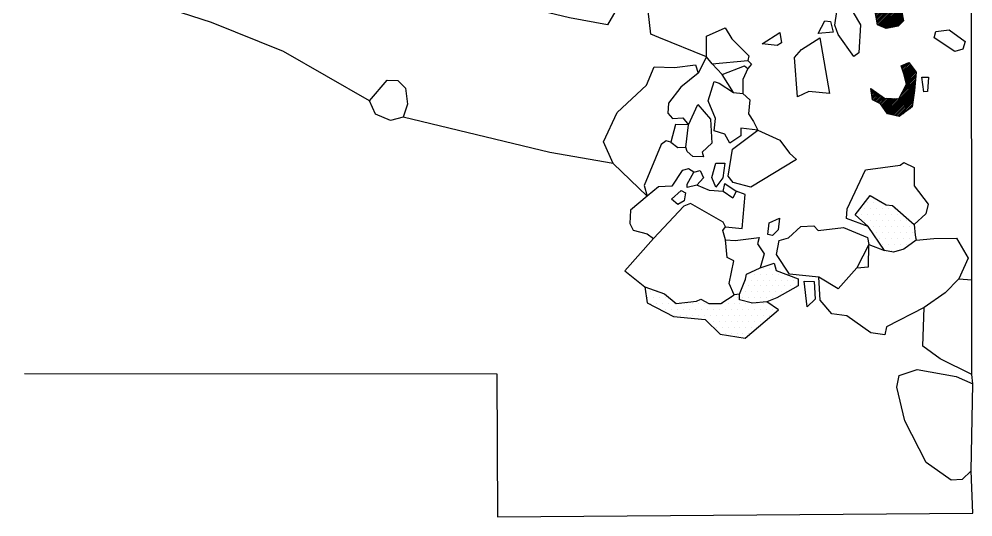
# Model space of a CAD drawing. Header units: metres. Extents: x -0.1 to 2, y -20.9 to -18.49.
# Drawn here: x -0.006 to 2.003, y -20.898 to -19.851 of the extents above; entities that cross this region are included whole.
import ezdxf

# ---------------------------------------------------------------- set-up
doc = ezdxf.new("R2010")
doc.units = ezdxf.units.M
doc.header["$LTSCALE"] = 25
doc.header["$MEASUREMENT"] = 0
doc.linetypes.add('STRICHPUNKTX2', pattern=[2, 1, -0.5, 0, -0.5])
doc.layers.get('0').update_dxf_attribs({"linetype": 'CONTINUOUS'})
for name, color, linetype in [('BEFUND', 1, 'CONTINUOUS'), ('GRABUNGSGRENZE', 3, 'STRICHPUNKTX2'), ('KNOCHEN', 2, 'CONTINUOUS'), ('KNOCHENSCHRAFF', 2, 'CONTINUOUS'), ('STEINE', 4, 'CONTINUOUS'), ('STEINESCHRAFF', 4, 'CONTINUOUS')]:
    doc.layers.add(name, color=color, linetype=linetype)

# ---------------------------------------------------------------- blocks, each defined once
blk = doc.blocks.new('*X0')
at = {"color": 0}
for p, q in [((180.32, -1940.29), (181.53, -1939.09)), ((180.4, -1940.56), (181.73, -1939.23)), ((180.48, -1940.84), (181.94, -1939.38)), ((180.56, -1941.11), (182.14, -1939.53)), ((180.64, -1941.39), (182.35, -1939.68)), ((180.65, -1939.61), (181.32, -1938.94)), ((180.72, -1941.66), (182.55, -1939.83)), ((180.8, -1941.93), (182.76, -1939.98)), ((180.88, -1942.21), (182.96, -1940.12)), ((180.96, -1942.48), (183.17, -1940.27)), ((181.04, -1942.75), (183.37, -1940.42)), ((181.12, -1943.03), (183.58, -1940.57)), ((181.2, -1943.3), (183.79, -1940.72)), ((181.28, -1943.58), (183.99, -1940.87)), ((181.39, -1943.82), (184.09, -1941.12)), ((181.63, -1943.93), (184.16, -1941.4)), ((181.88, -1944.04), (184.23, -1941.69)), ((182.12, -1944.15), (184.3, -1941.97)), ((195.83, -1941.4), (196.44, -1940.79)), ((195.84, -1941.75), (196.63, -1940.96)), ((195.9, -1940.98), (196.26, -1940.61)), ((195.96, -1940.56), (196.08, -1940.44)), ((195.98, -1941.96), (196.81, -1941.13)), ((196.12, -1942.17), (196.99, -1941.3)), ((196.26, -1942.39), (197.17, -1941.48)), ((196.4, -1942.6), (197.35, -1941.65)), ((196.54, -1942.81), (197.53, -1941.82)), ((196.68, -1943.03), (197.71, -1941.99)), ((196.82, -1943.24), (197.89, -1942.17)), ((157.18, -1952.12), (165.17, -1944.13)), ((159.79, -1945.27), (162.01, -1943.05)), ((159.9, -1945.51), (162.37, -1943.04)), ((160.02, -1945.75), (162.66, -1943.1)), ((160.09, -1948.86), (165.01, -1943.93)), ((160.13, -1945.99), (162.96, -1943.16)), ((160.24, -1946.23), (163.25, -1943.22)), ((160.29, -1948.3), (164.85, -1943.74)), ((160.33, -1944.38), (161.47, -1943.23)), ((160.36, -1946.47), (163.55, -1943.28)), ((160.47, -1946.71), (163.84, -1943.34)), ((160.49, -1947.75), (164.69, -1943.55)), ((160.59, -1946.94), (164.14, -1943.4)), ((160.69, -1947.2), (164.43, -1943.45)), ((182.37, -1944.26), (184.37, -1942.25)), ((182.61, -1944.36), (184.44, -1942.54)), ((182.86, -1944.47), (184.51, -1942.82)), ((183.11, -1944.58), (184.58, -1943.11)), ((183.35, -1944.69), (184.65, -1943.39)), ((183.6, -1944.79), (184.72, -1943.67)), ((183.84, -1944.9), (184.79, -1943.96)), ((196.96, -1943.45), (198.07, -1942.34)), ((197.1, -1943.66), (198.25, -1942.51)), ((197.24, -1943.88), (198.44, -1942.68)), ((197.38, -1944.09), (198.25, -1943.22)), ((197.52, -1944.3), (197.9, -1943.92)), ((157.16, -1952.49), (165.33, -1944.32)), ((157.26, -1952.75), (165.49, -1944.52)), ((157.48, -1952.88), (165.65, -1944.71)), ((157.71, -1953.01), (165.81, -1944.9)), ((157.93, -1953.14), (165.97, -1945.1)), ((158.15, -1953.27), (166.13, -1945.29)), ((158.37, -1953.4), (166.29, -1945.48)), ((158.6, -1953.53), (166.45, -1945.68)), ((158.82, -1953.66), (166.46, -1946.02)), ((184.09, -1945.01), (184.86, -1944.24)), ((184.33, -1945.12), (184.76, -1944.69)), ((187.51, -1946.19), (187.51, -1946.18)), ((159.09, -1953.75), (166.41, -1946.43)), ((159.35, -1953.84), (166.36, -1946.83)), ((159.61, -1953.93), (166.31, -1947.23)), ((159.87, -1954.02), (166.26, -1947.63)), ((186.57, -1948.18), (188.28, -1946.48)), ((186.59, -1947.81), (188.02, -1946.38)), ((186.75, -1948.35), (188.53, -1946.58)), ((186.94, -1948.53), (188.79, -1946.68)), ((187.05, -1947), (187.77, -1946.28)), ((187.12, -1948.7), (189.04, -1946.78)), ((187.3, -1948.87), (188.67, -1947.5)), ((157.2, -1951.74), (159.44, -1949.5)), ((157.22, -1951.37), (158.75, -1949.84)), ((160.14, -1954.11), (165.95, -1948.3)), ((160.4, -1954.2), (165.5, -1949.11)), ((160.66, -1954.3), (165.04, -1949.91)), ((157.24, -1951), (157.56, -1950.68)), ((160.92, -1954.39), (164.59, -1950.72)), ((161.19, -1954.48), (164.24, -1951.42)), ((161.45, -1954.57), (163.92, -1952.1)), ((161.73, -1954.64), (163.6, -1952.77)), ((162.21, -1954.51), (163.28, -1953.44)), ((162.69, -1954.39), (162.96, -1954.11)), ((174.6, -1974.65), (174.94, -1974.31)), ((173.79, -1976.17), (175.34, -1974.62)), ((173.81, -1975.8), (175.14, -1974.46)), ((174.03, -1976.28), (175.54, -1974.77)), ((174.28, -1976.39), (175.74, -1974.93)), ((174.52, -1976.5), (175.94, -1975.08)), ((174.77, -1976.6), (176.13, -1975.24)), ((175.01, -1976.71), (176.33, -1975.39)), ((175.26, -1976.82), (176.53, -1975.55)), ((175.5, -1976.93), (176.73, -1975.7)), ((175.75, -1977.04), (176.93, -1975.86)), ((175.99, -1977.15), (177.13, -1976.01)), ((176.24, -1977.26), (177.33, -1976.17)), ((177.88, -1981.98), (179.66, -1980.19)), ((177.91, -1982.31), (180.09, -1980.12)), ((177.93, -1982.63), (180.52, -1980.04)), ((177.96, -1982.96), (180.96, -1979.96)), ((177.99, -1983.29), (181.39, -1979.89)), ((178.12, -1983.51), (181.62, -1980.01)), ((178.47, -1983.51), (181.84, -1980.14)), ((178.83, -1983.5), (182.06, -1980.27)), ((179.54, -1983.5), (182.7, -1980.34)), ((179.76, -1983.64), (183.09, -1980.3)), ((179.81, -1983.94), (183.49, -1980.26)), ((179.86, -1984.24), (183.79, -1980.31)), ((177.85, -1981.65), (178.51, -1980.99)), ((179.18, -1983.5), (182.3, -1980.39)), ((179.91, -1984.55), (183.99, -1980.46)), ((179.96, -1984.85), (184.19, -1980.62)), ((180.01, -1985.15), (184.39, -1980.77)), ((180.06, -1985.46), (184.59, -1980.93)), ((180.11, -1985.76), (184.79, -1981.08)), ((180.16, -1986.06), (184.9, -1981.32)), ((180.25, -1986.32), (184.96, -1981.62)), ((180.5, -1986.43), (185.01, -1981.92)), ((180.74, -1986.54), (185.07, -1982.21)), ((180.99, -1986.65), (185.13, -1982.51)), ((181.23, -1986.75), (185.18, -1982.81)), ((181.48, -1986.86), (185.24, -1983.1)), ((181.73, -1986.97), (185.3, -1983.4)), ((181.97, -1987.08), (185.35, -1983.7)), ((182.36, -1987.04), (185.41, -1983.99)), ((182.81, -1986.95), (185.47, -1984.29)), ((183.25, -1986.86), (185.52, -1984.59)), ((183.69, -1986.77), (185.58, -1984.88)), ((184.14, -1986.68), (185.64, -1985.18)), ((185.42, -1995.65), (186.82, -1994.26)), ((185.26, -1995.1), (185.61, -1994.75)), ((185.34, -1995.37), (186.26, -1994.46)), ((185.51, -1995.92), (186.97, -1994.46)), ((185.59, -1996.19), (187.12, -1994.66)), ((185.67, -1996.46), (187.27, -1994.87)), ((185.75, -1996.74), (187.42, -1995.07)), ((185.82, -1997.02), (187.57, -1995.27)), ((185.89, -1997.3), (187.72, -1995.48)), ((185.97, -1997.58), (187.87, -1995.68)), ((186.04, -1997.86), (188.01, -1995.88)), ((186.12, -1998.14), (188.16, -1996.09)), ((186.19, -1998.42), (188.31, -1996.29)), ((184.94, -2001.43), (188.18, -1998.2)), ((185.31, -2000.71), (188.21, -1997.82)), ((185.69, -1999.98), (188.23, -1997.43)), ((186.06, -1999.26), (188.26, -1997.05)), ((186.26, -1998.7), (188.29, -1996.67)), ((178.82, -1999.78), (178.84, -1999.75)), ((178.87, -2000.08), (179.05, -1999.9)), ((178.91, -2000.39), (179.25, -2000.05)), ((178.96, -2000.7), (179.46, -2000.2)), ((179.01, -2001), (179.67, -2000.34)), ((182.05, -2004.68), (188.15, -1998.58)), ((182.2, -2004.89), (188.12, -1998.96)), ((182.39, -2005.04), (188.09, -1999.35)), ((182.68, -2005.11), (188.06, -1999.73)), ((182.96, -2005.18), (188.03, -2000.11)), ((179.05, -2001.31), (179.87, -2000.49)), ((179.1, -2001.62), (180.08, -2000.64)), ((179.15, -2001.92), (180.29, -2000.78)), ((179.26, -2002.17), (180.5, -2000.93)), ((179.49, -2002.28), (180.7, -2001.08)), ((179.73, -2002.4), (180.91, -2001.22)), ((179.97, -2002.52), (181.12, -2001.37)), ((180.2, -2002.64), (181.32, -2001.52)), ((180.44, -2002.75), (181.53, -2001.66)), ((180.68, -2002.87), (181.78, -2001.77)), ((180.87, -2003.03), (182.12, -2001.78)), ((181.02, -2003.23), (182.47, -2001.79)), ((181.17, -2003.44), (182.81, -2001.8)), ((181.31, -2003.65), (183.15, -2001.81)), ((181.46, -2003.85), (183.49, -2001.82)), ((181.61, -2004.06), (183.84, -2001.83)), ((181.76, -2004.27), (184.18, -2001.84)), ((181.9, -2004.47), (184.52, -2001.85)), ((183.25, -2005.25), (187.97, -2000.52)), ((183.53, -2005.32), (187.91, -2000.93)), ((183.82, -2005.39), (187.85, -2001.35)), ((184.1, -2005.46), (187.79, -2001.76)), ((184.39, -2005.52), (187.73, -2002.18)), ((184.67, -2005.59), (187.67, -2002.59)), ((185.61, -2005.01), (187.61, -2003.01)), ((187, -2003.97), (187.55, -2003.42))]:
    blk.add_line(p, q, dxfattribs=at)
blk = doc.blocks.new('*X28')
at = {"color": 0}
for p, q in [((178.75, -2022.5), (178.75, -2022.5)), ((178.125, -2023.75), (178.125, -2023.75)), ((179.375, -2023.75), (179.375, -2023.75)), ((180.625, -2023.75), (180.625, -2023.75)), ((175.625, -2026.25), (175.625, -2026.25)), ((176.875, -2026.25), (176.875, -2026.25)), ((177.5, -2025), (177.5, -2025)), ((178.125, -2026.25), (178.125, -2026.25)), ((178.75, -2025), (178.75, -2025)), ((179.375, -2026.25), (179.375, -2026.25)), ((180, -2025), (180, -2025)), ((180.625, -2026.25), (180.625, -2026.25)), ((181.25, -2025), (181.25, -2025)), ((181.875, -2026.25), (181.875, -2026.25)), ((182.5, -2025), (182.5, -2025)), ((183.125, -2026.25), (183.125, -2026.25)), ((183.75, -2025), (183.75, -2025)), ((184.375, -2026.25), (184.375, -2026.25)), ((177.5, -2027.5), (177.5, -2027.5)), ((178.75, -2027.5), (178.75, -2027.5)), ((180, -2027.5), (180, -2027.5)), ((181.25, -2027.5), (181.25, -2027.5)), ((182.5, -2027.5), (182.5, -2027.5)), ((183.75, -2027.5), (183.75, -2027.5)), ((185, -2027.5), (185, -2027.5)), ((186.25, -2027.5), (186.25, -2027.5)), ((179.375, -2028.75), (179.375, -2028.75)), ((180, -2030), (180, -2030)), ((180.625, -2028.75), (180.625, -2028.75)), ((181.25, -2030), (181.25, -2030)), ((181.875, -2028.75), (181.875, -2028.75)), ((182.5, -2030), (182.5, -2030)), ((183.125, -2028.75), (183.125, -2028.75)), ((183.75, -2030), (183.75, -2030)), ((184.375, -2028.75), (184.375, -2028.75)), ((185, -2030), (185, -2030)), ((185.625, -2028.75), (185.625, -2028.75)), ((186.25, -2030), (186.25, -2030)), ((186.875, -2028.75), (186.875, -2028.75)), ((187.5, -2030), (187.5, -2030)), ((180.625, -2031.25), (180.625, -2031.25)), ((181.25, -2032.5), (181.25, -2032.5)), ((181.875, -2031.25), (181.875, -2031.25)), ((182.5, -2032.5), (182.5, -2032.5)), ((183.125, -2031.25), (183.125, -2031.25)), ((183.75, -2032.5), (183.75, -2032.5)), ((184.375, -2031.25), (184.375, -2031.25)), ((185, -2032.5), (185, -2032.5)), ((185.625, -2031.25), (185.625, -2031.25)), ((186.25, -2032.5), (186.25, -2032.5)), ((186.875, -2031.25), (186.875, -2031.25)), ((188.125, -2031.25), (188.125, -2031.25)), ((181.875, -2033.75), (181.875, -2033.75)), ((183.125, -2033.75), (183.125, -2033.75)), ((184.375, -2033.75), (184.375, -2033.75)), ((156.25, -2037.5), (156.25, -2037.5)), ((157.5, -2037.5), (157.5, -2037.5)), ((152.5, -2040), (152.5, -2040)), ((153.125, -2038.75), (153.125, -2038.75)), ((153.75, -2040), (153.75, -2040)), ((154.375, -2038.75), (154.375, -2038.75)), ((155, -2040), (155, -2040)), ((155.625, -2038.75), (155.625, -2038.75)), ((156.25, -2040), (156.25, -2040)), ((156.875, -2038.75), (156.875, -2038.75)), ((157.5, -2040), (157.5, -2040)), ((158.125, -2038.75), (158.125, -2038.75)), ((158.75, -2040), (158.75, -2040)), ((159.375, -2038.75), (159.375, -2038.75)), ((160, -2040), (160, -2040)), ((160.625, -2038.75), (160.625, -2038.75)), ((161.25, -2040), (161.25, -2040)), ((162.5, -2040), (162.5, -2040)), ((132.5, -2042.5), (132.5, -2042.5)), ((133.75, -2042.5), (133.75, -2042.5)), ((151.875, -2041.25), (151.875, -2041.25)), ((152.5, -2042.5), (152.5, -2042.5)), ((153.125, -2041.25), (153.125, -2041.25)), ((153.75, -2042.5), (153.75, -2042.5)), ((154.375, -2041.25), (154.375, -2041.25)), ((155, -2042.5), (155, -2042.5)), ((155.625, -2041.25), (155.625, -2041.25)), ((156.25, -2042.5), (156.25, -2042.5)), ((156.875, -2041.25), (156.875, -2041.25)), ((157.5, -2042.5), (157.5, -2042.5)), ((158.125, -2041.25), (158.125, -2041.25)), ((158.75, -2042.5), (158.75, -2042.5)), ((159.375, -2041.25), (159.375, -2041.25)), ((160, -2042.5), (160, -2042.5)), ((160.625, -2041.25), (160.625, -2041.25)), ((161.875, -2041.25), (161.875, -2041.25)), ((163.125, -2041.25), (163.125, -2041.25)), ((131.875, -2043.75), (131.875, -2043.75)), ((133.125, -2043.75), (133.125, -2043.75)), ((134.375, -2043.75), (134.375, -2043.75)), ((135.625, -2043.75), (135.625, -2043.75)), ((149.375, -2043.75), (149.375, -2043.75)), ((150.625, -2043.75), (150.625, -2043.75)), ((151.875, -2043.75), (151.875, -2043.75)), ((153.125, -2043.75), (153.125, -2043.75)), ((154.375, -2043.75), (154.375, -2043.75)), ((155.625, -2043.75), (155.625, -2043.75)), ((156.875, -2043.75), (156.875, -2043.75)), ((158.125, -2043.75), (158.125, -2043.75)), ((132.5, -2045), (132.5, -2045)), ((133.75, -2045), (133.75, -2045)), ((135, -2045), (135, -2045)), ((135.625, -2046.25), (135.625, -2046.25)), ((136.25, -2045), (136.25, -2045)), ((136.875, -2046.25), (136.875, -2046.25)), ((137.5, -2045), (137.5, -2045)), ((138.125, -2046.25), (138.125, -2046.25)), ((138.75, -2045), (138.75, -2045)), ((139.375, -2046.25), (139.375, -2046.25)), ((140, -2045), (140, -2045)), ((140.625, -2046.25), (140.625, -2046.25)), ((141.25, -2045), (141.25, -2045)), ((141.875, -2046.25), (141.875, -2046.25)), ((142.5, -2045), (142.5, -2045)), ((143.125, -2046.25), (143.125, -2046.25)), ((143.75, -2045), (143.75, -2045)), ((144.375, -2046.25), (144.375, -2046.25)), ((145, -2045), (145, -2045)), ((145.625, -2046.25), (145.625, -2046.25)), ((146.25, -2045), (146.25, -2045)), ((146.875, -2046.25), (146.875, -2046.25)), ((147.5, -2045), (147.5, -2045)), ((148.125, -2046.25), (148.125, -2046.25)), ((148.75, -2045), (148.75, -2045)), ((149.375, -2046.25), (149.375, -2046.25)), ((150, -2045), (150, -2045)), ((150.625, -2046.25), (150.625, -2046.25)), ((151.25, -2045), (151.25, -2045)), ((151.875, -2046.25), (151.875, -2046.25)), ((152.5, -2045), (152.5, -2045)), ((153.125, -2046.25), (153.125, -2046.25)), ((153.75, -2045), (153.75, -2045)), ((154.375, -2046.25), (154.375, -2046.25)), ((155, -2045), (155, -2045)), ((155.625, -2046.25), (155.625, -2046.25)), ((156.25, -2045), (156.25, -2045)), ((156.875, -2046.25), (156.875, -2046.25)), ((157.5, -2045), (157.5, -2045)), ((158.125, -2046.25), (158.125, -2046.25)), ((137.5, -2047.5), (137.5, -2047.5)), ((138.75, -2047.5), (138.75, -2047.5)), ((140, -2047.5), (140, -2047.5)), ((141.25, -2047.5), (141.25, -2047.5)), ((142.5, -2047.5), (142.5, -2047.5)), ((143.75, -2047.5), (143.75, -2047.5)), ((145, -2047.5), (145, -2047.5)), ((146.25, -2047.5), (146.25, -2047.5)), ((147.5, -2047.5), (147.5, -2047.5)), ((148.75, -2047.5), (148.75, -2047.5)), ((150, -2047.5), (150, -2047.5)), ((151.25, -2047.5), (151.25, -2047.5)), ((152.5, -2047.5), (152.5, -2047.5)), ((153.75, -2047.5), (153.75, -2047.5)), ((155, -2047.5), (155, -2047.5)), ((156.25, -2047.5), (156.25, -2047.5)), ((157.5, -2047.5), (157.5, -2047.5)), ((145.625, -2048.75), (145.625, -2048.75)), ((146.25, -2050), (146.25, -2050)), ((146.875, -2048.75), (146.875, -2048.75)), ((147.5, -2050), (147.5, -2050)), ((148.125, -2048.75), (148.125, -2048.75)), ((148.75, -2050), (148.75, -2050)), ((149.375, -2048.75), (149.375, -2048.75)), ((150, -2050), (150, -2050)), ((150.625, -2048.75), (150.625, -2048.75)), ((151.25, -2050), (151.25, -2050)), ((151.875, -2048.75), (151.875, -2048.75)), ((152.5, -2050), (152.5, -2050)), ((153.125, -2048.75), (153.125, -2048.75)), ((153.75, -2050), (153.75, -2050)), ((154.375, -2048.75), (154.375, -2048.75)), ((155.625, -2048.75), (155.625, -2048.75)), ((148.125, -2051.25), (148.125, -2051.25)), ((149.375, -2051.25), (149.375, -2051.25)), ((150.625, -2051.25), (150.625, -2051.25)), ((151.875, -2051.25), (151.875, -2051.25)), ((153.125, -2051.25), (153.125, -2051.25))]:
    blk.add_line(p, q, dxfattribs=at)

msp = doc.modelspace()

# ---------------------------------------------------------------- linework, layer by layer
at = {"layer": 'BEFUND'}
for points in [[(0.7324, -20.0229), (0.5514, -19.9191), (0.3996, -19.8585), (0.2519, -19.8096), (0.0903, -19.7027), (0.0317, -19.684), (-0.0055, -19.6612)], [(1.4419, -19.9302), (1.3416, -19.8898), (1.3248, -19.8832), (1.319, -19.8339), (1.291, -19.8156), (1.2559, -19.8244), (1.2336, -19.8631), (1.1537, -19.8486), (0.9912, -19.8094), (0.84, -19.7534), (0.679, -19.6841)], [(0.7324, -20.0229), (0.7699, -19.9795), (0.7918, -19.98), (0.8081, -19.9967), (0.8123, -20.0298), (0.8032, -20.0578), (0.7768, -20.0645), (0.7447, -20.0508), (0.7324, -20.0229)], [(1.2457, -20.1547), (1.1118, -20.1317), (0.8032, -20.0578)]]:
    msp.add_lwpolyline(points, dxfattribs=at)
at = {"layer": 'GRABUNGSGRENZE'}
msp.add_lwpolyline([(0.0059, -20.597), (1.0007, -20.5971), (1.0016, -20.8983), (2.003, -20.8908), (1.9991, -20.8012), (2.0027, -20.6185), (2.0006, -20.5987), (2.001, -20.3997), (1.997, -18.5073)], dxfattribs=at)
at = {"layer": 'KNOCHEN'}
for points in [[(1.7973, -19.835), (1.78, -19.8351), (1.7785, -19.8157), (1.7937, -19.8025), (1.814, -19.7988), (1.8227, -19.8039), (1.8369, -19.8023), (1.8487, -19.8115), (1.8569, -19.8547), (1.8458, -19.8659), (1.8203, -19.8711), (1.802, -19.863), (1.7973, -19.835)], [(1.7881, -19.9974), (1.8167, -20.0176), (1.8472, -20.0186), (1.8629, -19.988), (1.8573, -19.9666), (1.8521, -19.9493), (1.8679, -19.9422), (1.8832, -19.963), (1.8803, -20.0017), (1.8753, -20.0358), (1.8479, -20.0562), (1.8229, -20.0502), (1.8081, -20.0294), (1.7918, -20.0213), (1.7881, -19.9974)]]:
    msp.add_lwpolyline(points, dxfattribs=at)
at = {"layer": 'STEINE'}
for points in [[(1.7199, -19.8113), (1.7336, -19.8072), (1.7659, -19.8631), (1.7625, -19.9221), (1.7523, -19.9298), (1.7191, -19.8836), (1.7124, -19.8638), (1.7199, -19.8113)], [(1.6774, -19.8812), (1.691, -19.8547), (1.7033, -19.8562), (1.7089, -19.8785), (1.6774, -19.8812)], [(1.4991, -20.0058), (1.4751, -19.9678), (1.4537, -19.9454), (1.4419, -19.9302), (1.4418, -19.8869), (1.4814, -19.8695), (1.4953, -19.8924), (1.531, -19.9284), (1.529, -19.9381), (1.5366, -19.9462)], [(1.5589, -19.9034), (1.5965, -19.8794), (1.5996, -19.9012), (1.591, -19.9064), (1.5589, -19.9034)], [(1.9217, -19.8906), (1.9247, -19.8774), (1.9527, -19.8737), (1.9863, -19.8981), (1.9818, -19.9144), (1.965, -19.919), (1.9217, -19.8906)], [(1.6335, -20.0146), (1.6272, -19.9317), (1.6419, -19.9154), (1.6805, -19.8903), (1.7007, -20.0078), (1.6574, -20.0033), (1.6335, -20.0146)], [(1.4419, -19.9302), (1.4247, -19.9649), (1.3882, -19.9945), (1.3618, -20.0281), (1.3604, -20.049), (1.3701, -20.0602), (1.3924, -20.0591), (1.4042, -20.0733)], [(1.4537, -19.9454), (1.529, -19.9381)], [(1.3171, -20.2237), (1.2457, -20.1547), (1.2252, -20.1094), (1.254, -20.0478), (1.3154, -19.9901), (1.3316, -19.9519), (1.3748, -19.9533), (1.4186, -19.9476), (1.4247, -19.9649)], [(1.4751, -19.9678), (1.5219, -19.9498), (1.529, -19.9554)], [(1.5366, -19.9462), (1.529, -19.9554), (1.5184, -19.9783), (1.5185, -20.0078)], [(1.4908, -20.1122), (1.4806, -20.0929), (1.4582, -20.0859), (1.4606, -20.0604), (1.4458, -20.0233), (1.4579, -19.9826), (1.4686, -19.9856), (1.4991, -20.0058), (1.5185, -20.0078), (1.5333, -20.021), (1.5303, -20.0505), (1.5411, -20.0668), (1.5498, -20.0846), (1.5146, -20.0806), (1.5142, -20.0964), (1.4908, -20.1122)], [(1.8996, -20.0042), (1.8954, -19.9731), (1.9092, -19.9736), (1.9072, -20.0036), (1.8996, -20.0042)], [(1.4354, -20.1409), (1.413, -20.1399), (1.4013, -20.1298), (1.3987, -20.1206), (1.4042, -20.0733), (1.4234, -20.0305), (1.4505, -20.062), (1.4532, -20.1123), (1.4329, -20.1312), (1.4354, -20.1409)], [(1.4042, -20.0733), (1.3767, -20.0729), (1.3672, -20.11), (1.3819, -20.1212), (1.3987, -20.1206)], [(1.6314, -20.1464), (1.5354, -20.2047), (1.4982, -20.1951), (1.4875, -20.1819), (1.497, -20.1249), (1.5498, -20.0846), (1.5961, -20.1058), (1.6166, -20.1332), (1.6314, -20.1464)], [(1.3672, -20.11), (1.357, -20.1075), (1.3463, -20.1147), (1.3104, -20.2013), (1.3171, -20.2237)], [(1.4616, -20.2044), (1.4534, -20.1846), (1.4614, -20.1545), (1.4808, -20.1545), (1.4763, -20.185), (1.4616, -20.2044)], [(1.7824, -20.2874), (1.7365, -20.2708), (1.7385, -20.2504), (1.7769, -20.1679), (1.8497, -20.1585), (1.8578, -20.1529), (1.8792, -20.163), (1.8793, -20.2022), (1.9084, -20.2407), (1.9039, -20.2611), (1.8796, -20.2831)], [(1.4152, -20.173), (1.404, -20.1664), (1.3907, -20.1695), (1.369, -20.2026), (1.341, -20.2043), (1.3171, -20.2237), (1.2821, -20.2528), (1.2806, -20.2808), (1.2878, -20.295), (1.3168, -20.303), (1.3301, -20.3127)], [(1.4015, -20.1985), (1.4152, -20.173), (1.4284, -20.1699), (1.4356, -20.1852), (1.4219, -20.2005), (1.401, -20.2051), (1.4015, -20.1985)], [(1.4769, -20.214), (1.4484, -20.2116), (1.4219, -20.2005)], [(1.4769, -20.214), (1.4809, -20.1967), (1.5043, -20.2129), (1.4973, -20.2277), (1.4769, -20.214)], [(1.3813, -20.2413), (1.3685, -20.2296), (1.3883, -20.2118), (1.398, -20.2168), (1.395, -20.2331), (1.3813, -20.2413)], [(1.4817, -20.2878), (1.5168, -20.2918), (1.5232, -20.22), (1.5043, -20.2129)], [(1.7824, -20.2874), (1.7548, -20.2631), (1.7868, -20.2223), (1.8204, -20.242), (1.8337, -20.243), (1.8796, -20.2831), (1.8812, -20.3055), (1.8832, -20.3161), (1.8573, -20.335), (1.8355, -20.3412), (1.8171, -20.3377), (1.7824, -20.2874)], [(1.3301, -20.3127), (1.2703, -20.3805), (1.3121, -20.4145), (1.3538, -20.4291), (1.3778, -20.4494), (1.4206, -20.4447), (1.4297, -20.4401), (1.447, -20.4497), (1.472, -20.4491), (1.5004, -20.4312), (1.4896, -20.4074), (1.4997, -20.3595), (1.4854, -20.3524), (1.4817, -20.3158), (1.4761, -20.296), (1.4817, -20.2878), (1.4771, -20.2781), (1.4082, -20.2392), (1.3945, -20.2448), (1.3301, -20.3127)], [(1.5809, -20.3063), (1.5708, -20.3043), (1.5737, -20.2794), (1.5956, -20.2697), (1.5926, -20.2946), (1.5809, -20.3063)], [(1.6784, -20.3941), (1.6168, -20.3876), (1.5892, -20.346), (1.5952, -20.317), (1.6145, -20.3113), (1.6409, -20.2873), (1.6679, -20.2862), (1.6771, -20.2959), (1.7305, -20.2896), (1.7809, -20.3108), (1.784, -20.3256), (1.7587, -20.3745), (1.7192, -20.4189), (1.6784, -20.3941)], [(1.4817, -20.3158), (1.5026, -20.3167), (1.553, -20.3105), (1.5494, -20.3242), (1.5632, -20.3451), (1.5552, -20.3746)], [(1.7587, -20.3745), (1.7831, -20.3724), (1.784, -20.3256)], [(1.784, -20.3256), (1.8171, -20.3377)], [(1.8832, -20.3161), (1.9209, -20.313), (1.9682, -20.3123), (1.9933, -20.354)], [(1.5691, -20.4458), (1.5391, -20.4484), (1.5116, -20.4419), (1.5116, -20.4297), (1.5242, -20.3981), (1.5262, -20.3874), (1.5552, -20.3746), (1.5842, -20.3643), (1.5888, -20.3801), (1.6351, -20.3973), (1.6352, -20.412), (1.59, -20.4376), (1.5691, -20.4458)], [(1.9933, -20.354), (1.973, -20.3978), (1.9446, -20.4269), (1.9004, -20.4581), (1.8207, -20.4985), (1.8177, -20.5153), (1.7881, -20.5113), (1.7377, -20.4753), (1.7061, -20.4713), (1.6811, -20.4424), (1.6784, -20.3941)], [(1.6541, -20.4562), (1.6474, -20.4023), (1.6687, -20.4028), (1.6709, -20.4404), (1.6541, -20.4562)], [(1.973, -20.3978), (2.001, -20.3997)], [(1.3121, -20.4145), (1.3168, -20.4481), (1.3728, -20.4769), (1.439, -20.4828), (1.4711, -20.5138), (1.5236, -20.5223), (1.5936, -20.4625), (1.5691, -20.4458)], [(1.5116, -20.4297), (1.5004, -20.4312)], [(2.0006, -20.5987), (1.9343, -20.5658), (1.9343, -20.5658), (1.8976, -20.539), (1.9004, -20.4581)], [(1.9991, -20.8012), (1.9804, -20.8196), (1.957, -20.8207), (1.9045, -20.7837), (1.8594, -20.6963), (1.8429, -20.6251), (1.8474, -20.6012), (1.8856, -20.5879), (1.968, -20.6029), (2.0027, -20.6185)]]:
    msp.add_lwpolyline(points, dxfattribs=at)

# ---------------------------------------------------------------- block references
at = {"layer": 'KNOCHENSCHRAFF', "xscale": 0.01, "yscale": 0.01, "zscale": 0.01}
msp.add_blockref('*X0', (0, 0), dxfattribs=at)
at = {"layer": 'STEINESCHRAFF', "xscale": 0.01, "yscale": 0.01, "zscale": 0.01}
msp.add_blockref('*X28', (0, 0), dxfattribs=at)

doc.saveas('drawing.dxf')
